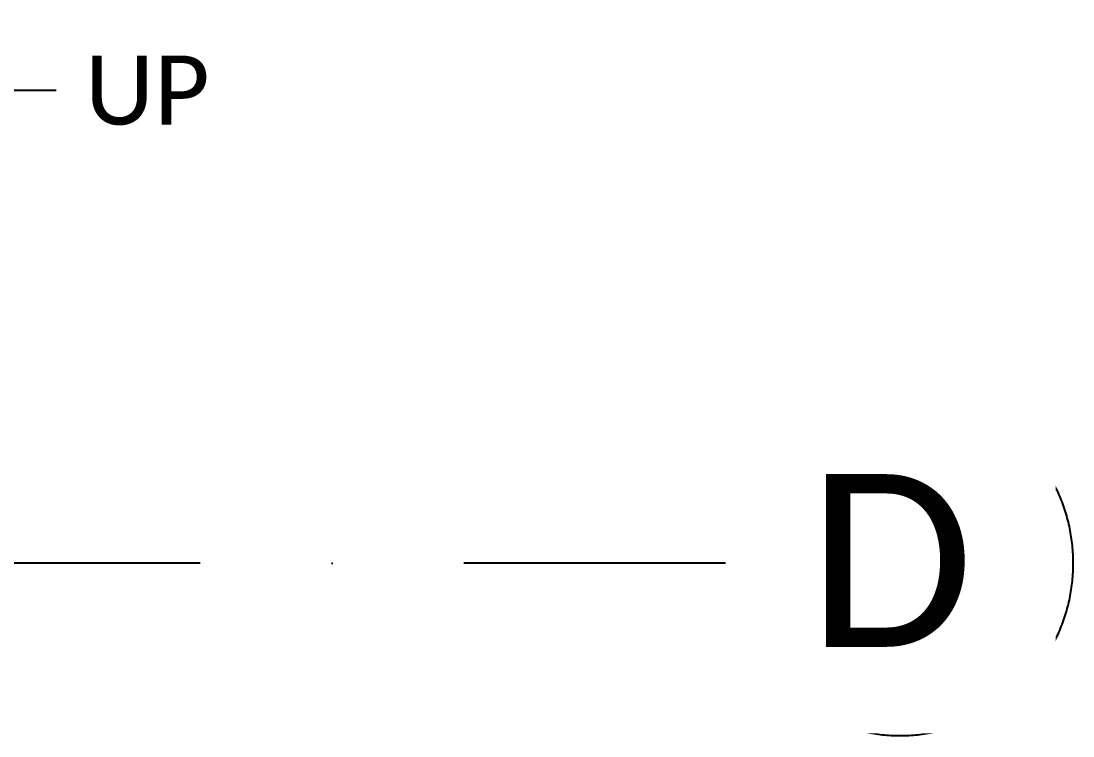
# Model space of a CAD drawing. Header units: millimetres. Extents: x -10000 to 124200, y -12045 to 23620.
# Drawn here: x 48129 to 49650, y 8510 to 9545 of the extents above; entities that cross this region are included whole.
import ezdxf

# ---------------------------------------------------------------- set-up
doc = ezdxf.new("R2010")
doc.units = ezdxf.units.MM
doc.header["$LTSCALE"] = 150
doc.linetypes.add('DASHDOTX2', pattern=[50.8, 25.4, -12.7, 0, -12.7])
doc.linetypes.add('HIDDENX2', pattern=[19.05, 12.7, -6.35])
for name, color, linetype in [('ad-Arrow', 32, 'Continuous'), ('ad-Grid', 8, 'DASHDOTX2'), ('ad-Text main', 7, 'Continuous'), ('ad-Verandah', 33, 'Continuous')]:
    doc.layers.add(name, color=color, linetype=linetype)
doc.layers.add('ad-Framing', color=30, linetype='Continuous', lineweight=35, true_color=0xff7f00)
doc.styles.add('6 U T S R N_Corridor-Basement$0$Standard', font='arial.ttf')
doc.styles.get("Standard").update_dxf_attribs({"font": 'calibril.ttf'})
doc.dimstyles.new('A-100-DIM-INT (MM-FT)', dxfattribs={"dimscale": 50, "dimtxt": 2.4, "dimasz": 1, "dimexe": 5, "dimexo": 100, "dimgap": 1, "dimtad": 0, "dimdec": 0, "dimdsep": 46, "dimtxsty": 'Standard', "dimblk": 'ARCHTICK', "dimcen": 0.025, "dimse1": 1, "dimse2": 1, "dimclrd": 256, "dimclre": 256, "dimclrt": 256, "dimazin": 2, "dimtfac": 1, "dimtdec": 0, "dimtix": 1, "dimtmove": 2, "dimatfit": 3, "dimldrblk": 'ARCHTICK', "dimfxl": 1, "dimtolj": 1, "dimtzin": 0, "dimarcsym": 0})

# ---------------------------------------------------------------- blocks, each defined once
blk = doc.blocks.new('_ArchTick')
at = {"color": 0, "linetype": 'ByBlock', "const_width": 0.15}
blk.add_lwpolyline([(-0.5, -0.5), (0.5, 0.5)], dxfattribs=at)
blk = doc.blocks.new('1625E_Grid')
at = {"layer": 'ad-Grid', "ltscale": 0.1}
blk.add_lwpolyline([(15600, 8760), (-1800, 8760)], dxfattribs=at)
at = {"layer": 'ad-Grid', "color": 7, "linetype": 'ByBlock'}
blk.add_circle((15850, 8760), 250, dxfattribs=at)
at = {"layer": 'ad-Text main', "insert": (15836.5, 8764), "char_height": 250, "width": 227.385, "attachment_point": 5, "bg_fill": 2}
blk.add_mtext('{\\fCalibri|b0|i0|c0|p34;D}', dxfattribs=at)
blk = doc.blocks.new('zw$3055')
at = {"layer": 'ad-Text main', "insert": (14761.3, -4175.7, 0), "char_height": 100, "width": 207.6, "attachment_point": 5, "style": '6 U T S R N_Corridor-Basement$0$Standard', "bg_fill": 2}
blk.add_mtext('{\\fCalibri Light|b0|i0|c0|p34;UP}', dxfattribs=at)
at = {"layer": 'ad-Arrow'}
blk.add_leader([(13867.8, -4175), (14629.4, -4175)], dimstyle='A-100-DIM-INT (MM-FT)', override={"dimscale": 1, "dimasz": 300, "dimgap": 50, "dimtad": 0}, dxfattribs=at)
blk = doc.blocks.new('1625_East Villa')
at = {"layer": 'ad-Verandah', "rotation": 360}
blk.add_blockref('zw$3055', (0, 13620), dxfattribs=at)

msp = doc.modelspace()

# ---------------------------------------------------------------- block references
at = {"linetype": 'HIDDENX2', "ltscale": 0.09}
msp.add_blockref('1625_East Villa', (33550, 0), dxfattribs=at)

# ---------------------------------------------------------------- next in the draw order: block references
at = {"layer": 'ad-Framing', "linetype": 'HIDDENX2', "ltscale": 0.09}
msp.add_blockref('1625E_Grid', (33550, 0), dxfattribs=at)

doc.saveas('drawing.dxf')
